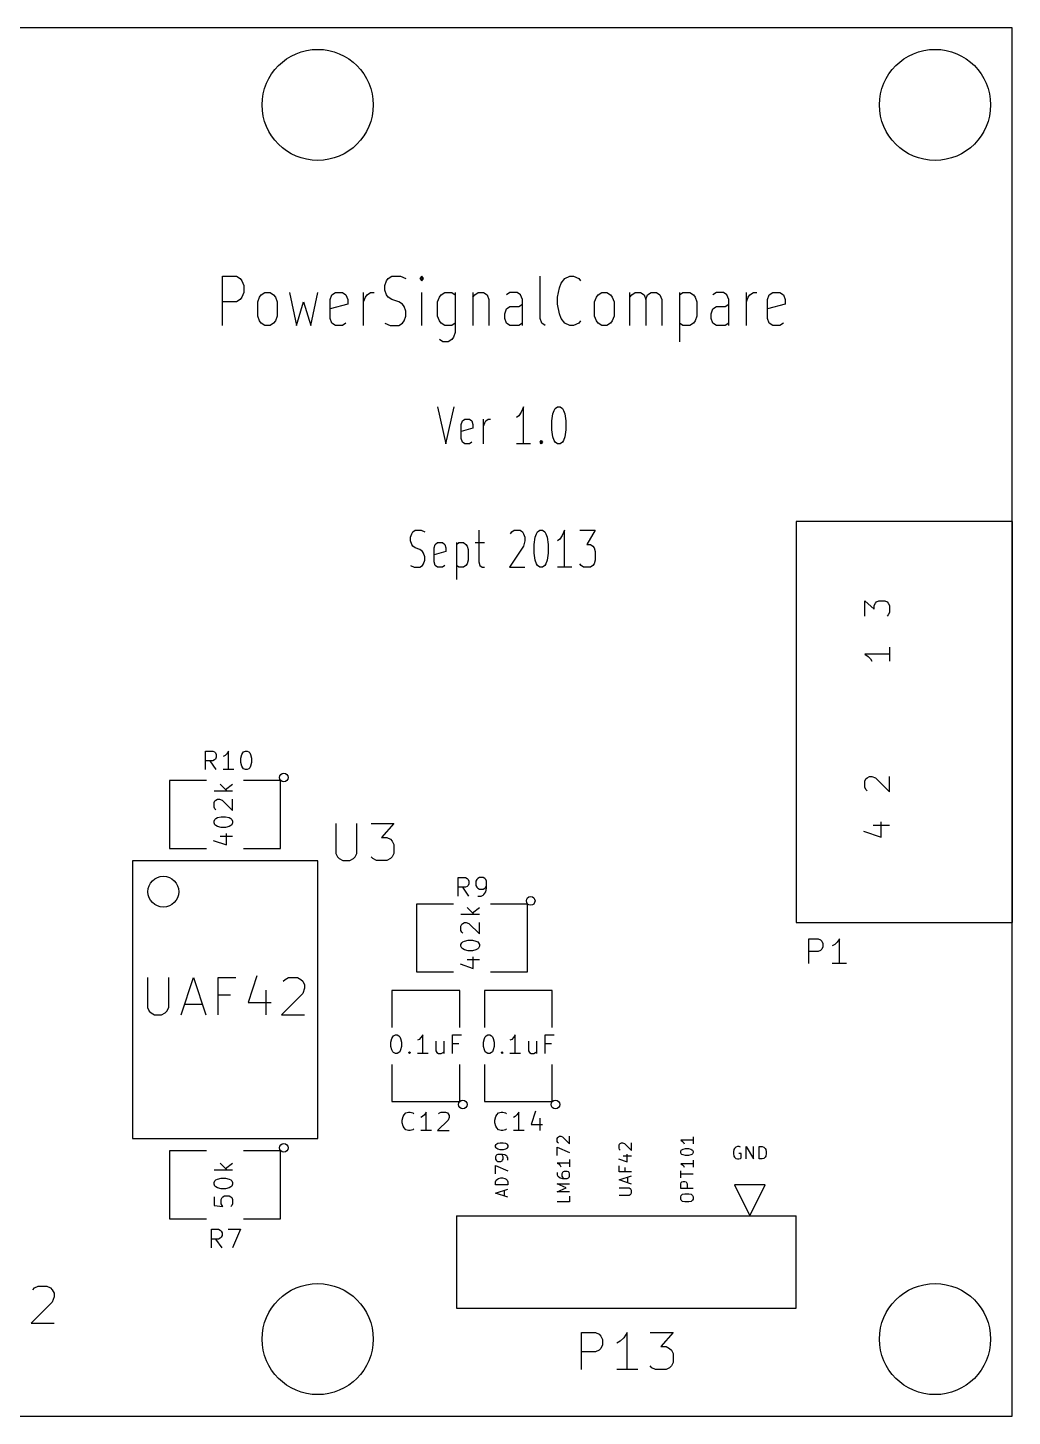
# Model space of a CAD drawing. Header units: inches. Extents: x -0.01 to 4.25, y 0 to 2.25.
# Drawn here: x 2.655 to 4.25, y 0 to 2.25 of the extents above; entities that cross this region are included whole.
import ezdxf

# ---------------------------------------------------------------- set-up
doc = ezdxf.new("R2010")
doc.units = ezdxf.units.IN
doc.layers.add('BLACK', color=1, linetype='CONTINUOUS')

msp = doc.modelspace()

# ---------------------------------------------------------------- linework, layer by layer
at = {"layer": 'BLACK'}
for p, q in [((4.25, 2.25), (0, 2.25)), ((4.25, 0), (4.25, 2.25)), ((2.9708, 1.7676), (2.9708, 1.8476)), ((2.9708, 1.8476), (2.9936, 1.8476)), ((2.9936, 1.8476), (2.9994, 1.8438)), ((3.2393, 1.8438), (3.2451, 1.8476)), ((3.2451, 1.8476), (3.2593, 1.8476)), ((3.2593, 1.8476), (3.2679, 1.8438)), ((3.2936, 1.8476), (3.2907, 1.8438)), ((3.2964, 1.8438), (3.2936, 1.8476)), ((3.2936, 1.8476), (3.2936, 1.84)), ((3.4851, 1.779), (3.4851, 1.8476)), ((3.5251, 1.8438), (3.5336, 1.8476)), ((3.5336, 1.8476), (3.5393, 1.8476)), ((3.5393, 1.8476), (3.5479, 1.8438)), ((2.9994, 1.8438), (3.0022, 1.84)), ((3.0022, 1.84), (3.0051, 1.8324)), ((3.0051, 1.8324), (3.0051, 1.821)), ((3.2336, 1.8324), (3.2365, 1.84)), ((3.2336, 1.8248), (3.2336, 1.8324)), ((3.2365, 1.8171), (3.2336, 1.8248)), ((3.2365, 1.84), (3.2393, 1.8438)), ((3.2907, 1.8438), (3.2936, 1.84)), ((3.2936, 1.84), (3.2964, 1.8438)), ((3.5136, 1.8133), (3.5165, 1.8286)), ((3.5165, 1.8286), (3.5193, 1.8362)), ((3.5193, 1.8362), (3.5251, 1.8438)), ((3.5479, 1.8438), (3.5508, 1.84)), ((2.9936, 1.8057), (2.9708, 1.8057)), ((2.9994, 1.8095), (2.9936, 1.8057)), ((3.0022, 1.8133), (2.9994, 1.8095)), ((3.0051, 1.821), (3.0022, 1.8133)), ((3.0279, 1.8057), (3.0308, 1.8133)), ((3.0279, 1.7829), (3.0279, 1.8057)), ((3.0308, 1.8133), (3.0336, 1.8171)), ((3.0336, 1.8171), (3.0394, 1.821)), ((3.0394, 1.821), (3.0479, 1.821)), ((3.0479, 1.821), (3.0536, 1.8171)), ((3.0536, 1.8171), (3.0565, 1.8133)), ((3.0565, 1.8133), (3.0594, 1.8057)), ((3.0594, 1.8057), (3.0594, 1.7829)), ((3.0794, 1.821), (3.0908, 1.7676)), ((3.0908, 1.7676), (3.1022, 1.8057)), ((3.1022, 1.8057), (3.1137, 1.7676)), ((3.1137, 1.7676), (3.1251, 1.821)), ((3.1451, 1.8095), (3.148, 1.8171)), ((3.1451, 1.779), (3.1451, 1.8095)), ((3.1737, 1.8019), (3.1451, 1.7943)), ((3.148, 1.8171), (3.1537, 1.821)), ((3.1537, 1.821), (3.1651, 1.821)), ((3.1651, 1.821), (3.1708, 1.8171)), ((3.1708, 1.8171), (3.1737, 1.8095)), ((3.1737, 1.8095), (3.1737, 1.8019)), ((3.1994, 1.7676), (3.1994, 1.821)), ((3.1994, 1.8057), (3.2022, 1.8133)), ((3.2022, 1.8133), (3.2051, 1.8171)), ((3.2051, 1.8171), (3.2108, 1.821)), ((3.2108, 1.821), (3.2165, 1.821)), ((3.2393, 1.8133), (3.2365, 1.8171)), ((3.2451, 1.8095), (3.2393, 1.8133)), ((3.2565, 1.8057), (3.2451, 1.8095)), ((3.2622, 1.8019), (3.2565, 1.8057)), ((3.2651, 1.7981), (3.2622, 1.8019)), ((3.2936, 1.7676), (3.2936, 1.821)), ((3.3193, 1.8057), (3.3222, 1.8133)), ((3.3193, 1.7829), (3.3193, 1.8057)), ((3.3222, 1.8133), (3.325, 1.8171)), ((3.325, 1.8171), (3.3308, 1.821)), ((3.3308, 1.821), (3.3422, 1.821)), ((3.3422, 1.821), (3.3479, 1.8171)), ((3.3479, 1.821), (3.3479, 1.7562)), ((3.3765, 1.821), (3.3765, 1.7676)), ((3.3765, 1.8133), (3.3793, 1.8171)), ((3.3793, 1.8171), (3.3851, 1.821)), ((3.3851, 1.821), (3.3936, 1.821)), ((3.3936, 1.821), (3.3993, 1.8171)), ((3.3993, 1.8171), (3.4022, 1.8095)), ((3.4022, 1.8095), (3.4022, 1.7676)), ((3.4365, 1.821), (3.4308, 1.8171)), ((3.4479, 1.821), (3.4365, 1.821)), ((3.4536, 1.8171), (3.4479, 1.821)), ((3.4508, 1.7981), (3.4565, 1.8019)), ((3.4565, 1.8095), (3.4536, 1.8171)), ((3.4565, 1.7676), (3.4565, 1.8095)), ((3.5136, 1.8019), (3.5136, 1.8133)), ((3.5165, 1.7867), (3.5136, 1.8019)), ((3.5736, 1.8057), (3.5765, 1.8133)), ((3.5736, 1.7829), (3.5736, 1.8057)), ((3.5765, 1.8133), (3.5793, 1.8171)), ((3.5793, 1.8171), (3.5851, 1.821)), ((3.5851, 1.821), (3.5936, 1.821)), ((3.5936, 1.821), (3.5993, 1.8171)), ((3.5993, 1.8171), (3.6022, 1.8133)), ((3.6022, 1.8133), (3.6051, 1.8057)), ((3.6051, 1.8057), (3.6051, 1.7829)), ((3.6308, 1.7676), (3.6308, 1.821)), ((3.6308, 1.8133), (3.6336, 1.8171)), ((3.6336, 1.8171), (3.6394, 1.821)), ((3.6394, 1.821), (3.6479, 1.821)), ((3.6479, 1.821), (3.6536, 1.8171)), ((3.6536, 1.8171), (3.6565, 1.8095)), ((3.6565, 1.8095), (3.6594, 1.8171)), ((3.6565, 1.8095), (3.6565, 1.7676)), ((3.6594, 1.8171), (3.6651, 1.821)), ((3.6651, 1.821), (3.6736, 1.821)), ((3.6736, 1.821), (3.6794, 1.8171)), ((3.6794, 1.8171), (3.6822, 1.8095)), ((3.6822, 1.8095), (3.6822, 1.7676)), ((3.7108, 1.821), (3.7108, 1.741)), ((3.7108, 1.8171), (3.7165, 1.821)), ((3.7165, 1.821), (3.7279, 1.821)), ((3.7279, 1.821), (3.7336, 1.8171)), ((3.7336, 1.8171), (3.7365, 1.8133)), ((3.7365, 1.8133), (3.7394, 1.8057)), ((3.7394, 1.8057), (3.7394, 1.7829)), ((3.7708, 1.821), (3.7651, 1.8171)), ((3.7822, 1.821), (3.7708, 1.821)), ((3.7879, 1.8171), (3.7822, 1.821)), ((3.7851, 1.7981), (3.7908, 1.8019)), ((3.7908, 1.8095), (3.7879, 1.8171)), ((3.7908, 1.7676), (3.7908, 1.8095)), ((3.8194, 1.7676), (3.8194, 1.821)), ((3.8194, 1.8057), (3.8222, 1.8133)), ((3.8222, 1.8133), (3.8251, 1.8171)), ((3.8251, 1.8171), (3.8308, 1.821)), ((3.8308, 1.821), (3.8365, 1.821)), ((3.8536, 1.8095), (3.8565, 1.8171)), ((3.8536, 1.779), (3.8536, 1.8095)), ((3.8822, 1.8019), (3.8536, 1.7943)), ((3.8565, 1.8171), (3.8622, 1.821)), ((3.8622, 1.821), (3.8736, 1.821)), ((3.8736, 1.821), (3.8793, 1.8171)), ((3.8793, 1.8171), (3.8822, 1.8095)), ((3.8822, 1.8095), (3.8822, 1.8019)), ((3.0308, 1.7752), (3.0279, 1.7829)), ((3.0594, 1.7829), (3.0565, 1.7752)), ((3.148, 1.7714), (3.1451, 1.779)), ((3.2679, 1.7905), (3.2651, 1.7981)), ((3.2651, 1.7752), (3.2679, 1.7829)), ((3.2679, 1.7829), (3.2679, 1.7905)), ((3.3222, 1.7752), (3.3193, 1.7829)), ((3.4279, 1.7867), (3.4308, 1.7943)), ((3.4279, 1.779), (3.4279, 1.7867)), ((3.4308, 1.7714), (3.4279, 1.779)), ((3.4308, 1.7943), (3.4365, 1.7981)), ((3.4365, 1.7981), (3.4508, 1.7981)), ((3.4879, 1.7714), (3.4851, 1.779)), ((3.5193, 1.779), (3.5165, 1.7867)), ((3.5251, 1.7714), (3.5193, 1.779)), ((3.5765, 1.7752), (3.5736, 1.7829)), ((3.6051, 1.7829), (3.6022, 1.7752)), ((3.7394, 1.7829), (3.7365, 1.7752)), ((3.7622, 1.7867), (3.7651, 1.7943)), ((3.7622, 1.779), (3.7622, 1.7867)), ((3.7651, 1.7714), (3.7622, 1.779)), ((3.7651, 1.7943), (3.7708, 1.7981)), ((3.7708, 1.7981), (3.7851, 1.7981)), ((3.8565, 1.7714), (3.8536, 1.779)), ((3.0336, 1.7714), (3.0308, 1.7752)), ((3.0394, 1.7676), (3.0336, 1.7714)), ((3.0479, 1.7676), (3.0394, 1.7676)), ((3.0536, 1.7714), (3.0479, 1.7676)), ((3.0565, 1.7752), (3.0536, 1.7714)), ((3.1537, 1.7676), (3.148, 1.7714)), ((3.1651, 1.7676), (3.1537, 1.7676)), ((3.1708, 1.7714), (3.1651, 1.7676)), ((3.2336, 1.7714), (3.2422, 1.7676)), ((3.2422, 1.7676), (3.2565, 1.7676)), ((3.2565, 1.7676), (3.2622, 1.7714)), ((3.2622, 1.7714), (3.2651, 1.7752)), ((3.325, 1.7714), (3.3222, 1.7752)), ((3.3308, 1.7676), (3.325, 1.7714)), ((3.3422, 1.7676), (3.3308, 1.7676)), ((3.3479, 1.7714), (3.3422, 1.7676)), ((3.3479, 1.7562), (3.345, 1.7486)), ((3.4365, 1.7676), (3.4308, 1.7714)), ((3.4508, 1.7676), (3.4365, 1.7676)), ((3.4565, 1.7714), (3.4508, 1.7676)), ((3.4937, 1.7676), (3.4879, 1.7714)), ((3.5336, 1.7676), (3.5251, 1.7714)), ((3.5393, 1.7676), (3.5336, 1.7676)), ((3.5479, 1.7714), (3.5393, 1.7676)), ((3.5508, 1.7752), (3.5479, 1.7714)), ((3.5793, 1.7714), (3.5765, 1.7752)), ((3.5851, 1.7676), (3.5793, 1.7714)), ((3.5936, 1.7676), (3.5851, 1.7676)), ((3.5993, 1.7714), (3.5936, 1.7676)), ((3.6022, 1.7752), (3.5993, 1.7714)), ((3.7165, 1.7676), (3.7108, 1.7714)), ((3.7279, 1.7676), (3.7165, 1.7676)), ((3.7336, 1.7714), (3.7279, 1.7676)), ((3.7365, 1.7752), (3.7336, 1.7714)), ((3.7708, 1.7676), (3.7651, 1.7714)), ((3.7851, 1.7676), (3.7708, 1.7676)), ((3.7908, 1.7714), (3.7851, 1.7676)), ((3.8622, 1.7676), (3.8565, 1.7714)), ((3.8736, 1.7676), (3.8622, 1.7676)), ((3.8793, 1.7714), (3.8736, 1.7676)), ((3.3279, 1.741), (3.3222, 1.7448)), ((3.3365, 1.741), (3.3279, 1.741)), ((3.3422, 1.7448), (3.3365, 1.741)), ((3.345, 1.7486), (3.3422, 1.7448)), ((3.3193, 1.6357), (3.3326, 1.5757)), ((3.3326, 1.5757), (3.346, 1.6357)), ((3.4508, 1.6214), (3.447, 1.6186)), ((3.4546, 1.6271), (3.4508, 1.6214)), ((3.4584, 1.6357), (3.4546, 1.6271)), ((3.4584, 1.5757), (3.4584, 1.6357)), ((3.5041, 1.6129), (3.506, 1.6243)), ((3.506, 1.6243), (3.5079, 1.63)), ((3.5079, 1.63), (3.5098, 1.6329)), ((3.5098, 1.6329), (3.5136, 1.6357)), ((3.5136, 1.6357), (3.5175, 1.6357)), ((3.5175, 1.6357), (3.5213, 1.6329)), ((3.5213, 1.6329), (3.5232, 1.63)), ((3.5232, 1.63), (3.5251, 1.6243)), ((3.5251, 1.6243), (3.527, 1.6129)), ((3.3574, 1.6071), (3.3593, 1.6129)), ((3.3574, 1.5843), (3.3574, 1.6071)), ((3.3765, 1.6014), (3.3574, 1.5957)), ((3.3593, 1.6129), (3.3631, 1.6157)), ((3.3631, 1.6157), (3.3708, 1.6157)), ((3.3708, 1.6157), (3.3746, 1.6129)), ((3.3746, 1.6129), (3.3765, 1.6071)), ((3.3765, 1.6071), (3.3765, 1.6014)), ((3.3936, 1.5757), (3.3936, 1.6157)), ((3.3936, 1.6043), (3.3955, 1.61)), ((3.3955, 1.61), (3.3974, 1.6129)), ((3.3974, 1.6129), (3.4012, 1.6157)), ((3.4012, 1.6157), (3.4051, 1.6157)), ((3.5041, 1.5986), (3.5041, 1.6129)), ((3.506, 1.5871), (3.5041, 1.5986)), ((3.527, 1.5986), (3.5251, 1.5871)), ((3.527, 1.6129), (3.527, 1.5986)), ((3.3593, 1.5786), (3.3574, 1.5843)), ((3.3631, 1.5757), (3.3593, 1.5786)), ((3.3708, 1.5757), (3.3631, 1.5757)), ((3.3746, 1.5786), (3.3708, 1.5757)), ((3.4699, 1.5757), (3.447, 1.5757)), ((3.4851, 1.5786), (3.487, 1.5814)), ((3.487, 1.5757), (3.4851, 1.5786)), ((3.487, 1.5814), (3.4889, 1.5786)), ((3.487, 1.5814), (3.487, 1.5757)), ((3.4889, 1.5786), (3.487, 1.5757)), ((3.5079, 1.5814), (3.506, 1.5871)), ((3.5098, 1.5786), (3.5079, 1.5814)), ((3.5136, 1.5757), (3.5098, 1.5786)), ((3.5175, 1.5757), (3.5136, 1.5757)), ((3.5213, 1.5786), (3.5175, 1.5757)), ((3.5232, 1.5814), (3.5213, 1.5786)), ((3.5251, 1.5871), (3.5232, 1.5814)), ((4.25, 1.45), (3.9, 1.45)), ((3.9, 1.45), (3.9, 0.8)), ((4.25, 1.45), (4.25, 0.8)), ((3.2754, 1.4243), (3.2773, 1.43)), ((3.2754, 1.4186), (3.2754, 1.4243)), ((3.2773, 1.4129), (3.2754, 1.4186)), ((3.2773, 1.43), (3.2792, 1.4329)), ((3.2792, 1.4329), (3.283, 1.4357)), ((3.283, 1.4357), (3.2926, 1.4357)), ((3.2926, 1.4357), (3.2983, 1.4329)), ((3.3859, 1.4357), (3.3859, 1.3843)), ((3.4374, 1.43), (3.4393, 1.4329)), ((3.4393, 1.4329), (3.4431, 1.4357)), ((3.4431, 1.4357), (3.4527, 1.4357)), ((3.4527, 1.4357), (3.4565, 1.4329)), ((3.4565, 1.4329), (3.4584, 1.43)), ((3.4584, 1.43), (3.4603, 1.4243)), ((3.4603, 1.4186), (3.4584, 1.41)), ((3.4603, 1.4243), (3.4603, 1.4186)), ((3.4755, 1.4129), (3.4774, 1.4243)), ((3.4774, 1.4243), (3.4793, 1.43)), ((3.4793, 1.43), (3.4812, 1.4329)), ((3.4812, 1.4329), (3.485, 1.4357)), ((3.485, 1.4357), (3.4889, 1.4357)), ((3.4889, 1.4357), (3.4927, 1.4329)), ((3.4927, 1.4329), (3.4946, 1.43)), ((3.4946, 1.43), (3.4965, 1.4243)), ((3.4965, 1.4243), (3.4984, 1.4129)), ((3.5174, 1.4214), (3.5136, 1.4186)), ((3.5212, 1.4271), (3.5174, 1.4214)), ((3.525, 1.4357), (3.5212, 1.4271)), ((3.525, 1.3757), (3.525, 1.4357)), ((3.5498, 1.4357), (3.5746, 1.4357)), ((3.5746, 1.4357), (3.5612, 1.4129)), ((3.2792, 1.41), (3.2773, 1.4129)), ((3.283, 1.4071), (3.2792, 1.41)), ((3.2907, 1.4043), (3.283, 1.4071)), ((3.2945, 1.4014), (3.2907, 1.4043)), ((3.2964, 1.3986), (3.2945, 1.4014)), ((3.2983, 1.3929), (3.2964, 1.3986)), ((3.3135, 1.4071), (3.3154, 1.4129)), ((3.3135, 1.3843), (3.3135, 1.4071)), ((3.3326, 1.4014), (3.3135, 1.3957)), ((3.3154, 1.4129), (3.3192, 1.4157)), ((3.3192, 1.4157), (3.3269, 1.4157)), ((3.3269, 1.4157), (3.3307, 1.4129)), ((3.3307, 1.4129), (3.3326, 1.4071)), ((3.3326, 1.4071), (3.3326, 1.4014)), ((3.3497, 1.4157), (3.3497, 1.3557)), ((3.3497, 1.4129), (3.3535, 1.4157)), ((3.3535, 1.4157), (3.3612, 1.4157)), ((3.3612, 1.4157), (3.365, 1.4129)), ((3.365, 1.4129), (3.3669, 1.41)), ((3.3669, 1.41), (3.3688, 1.4043)), ((3.3688, 1.4043), (3.3688, 1.3871)), ((3.3802, 1.4157), (3.3954, 1.4157)), ((3.4584, 1.41), (3.4355, 1.3757)), ((3.4755, 1.3986), (3.4755, 1.4129)), ((3.4774, 1.3871), (3.4755, 1.3986)), ((3.4984, 1.3986), (3.4965, 1.3871)), ((3.4984, 1.4129), (3.4984, 1.3986)), ((3.5612, 1.4129), (3.567, 1.4129)), ((3.567, 1.4129), (3.5708, 1.41)), ((3.5708, 1.41), (3.5727, 1.4071)), ((3.5727, 1.4071), (3.5746, 1.4014)), ((3.5746, 1.4014), (3.5746, 1.3871)), ((3.2754, 1.3786), (3.2811, 1.3757)), ((3.2811, 1.3757), (3.2907, 1.3757)), ((3.2907, 1.3757), (3.2945, 1.3786)), ((3.2945, 1.3786), (3.2964, 1.3814)), ((3.2964, 1.3814), (3.2983, 1.3871)), ((3.2983, 1.3871), (3.2983, 1.3929)), ((3.3154, 1.3786), (3.3135, 1.3843)), ((3.3192, 1.3757), (3.3154, 1.3786)), ((3.3269, 1.3757), (3.3192, 1.3757)), ((3.3307, 1.3786), (3.3269, 1.3757)), ((3.3535, 1.3757), (3.3497, 1.3786)), ((3.3612, 1.3757), (3.3535, 1.3757)), ((3.365, 1.3786), (3.3612, 1.3757)), ((3.3669, 1.3814), (3.365, 1.3786)), ((3.3688, 1.3871), (3.3669, 1.3814)), ((3.3859, 1.3843), (3.3878, 1.3786)), ((3.3878, 1.3786), (3.3916, 1.3757)), ((3.3916, 1.3757), (3.3954, 1.3757)), ((3.4355, 1.3757), (3.4603, 1.3757)), ((3.4793, 1.3814), (3.4774, 1.3871)), ((3.4812, 1.3786), (3.4793, 1.3814)), ((3.485, 1.3757), (3.4812, 1.3786)), ((3.4889, 1.3757), (3.485, 1.3757)), ((3.4927, 1.3786), (3.4889, 1.3757)), ((3.4946, 1.3814), (3.4927, 1.3786)), ((3.4965, 1.3871), (3.4946, 1.3814)), ((3.5365, 1.3757), (3.5136, 1.3757)), ((3.5517, 1.3786), (3.5498, 1.3814)), ((3.5555, 1.3757), (3.5517, 1.3786)), ((3.567, 1.3757), (3.5555, 1.3757)), ((3.5708, 1.3786), (3.567, 1.3757)), ((3.5727, 1.3814), (3.5708, 1.3786)), ((3.5746, 1.3871), (3.5727, 1.3814)), ((4.0112, 1.2967), (4.0112, 1.3215)), ((4.0112, 1.3215), (4.0264, 1.3081)), ((4.0264, 1.3139), (4.0283, 1.3177)), ((4.0264, 1.3081), (4.0264, 1.3139)), ((4.0283, 1.3177), (4.0302, 1.3196)), ((4.0302, 1.3196), (4.034, 1.3215)), ((4.034, 1.3215), (4.0436, 1.3215)), ((4.0436, 1.3215), (4.0474, 1.3196)), ((4.0474, 1.3196), (4.0493, 1.3177)), ((4.0493, 1.3177), (4.0512, 1.3139)), ((4.0512, 1.3139), (4.0512, 1.3024)), ((4.0493, 1.2986), (4.0474, 1.2967)), ((4.0512, 1.3024), (4.0493, 1.2986)), ((4.0512, 1.2465), (4.0512, 1.2236)), ((4.0512, 1.235), (4.0112, 1.235)), ((4.0112, 1.235), (4.0169, 1.2312)), ((4.0169, 1.2312), (4.0207, 1.2274)), ((4.0207, 1.2274), (4.0226, 1.2236)), ((2.9435, 1.0479), (2.9435, 1.0779)), ((2.9435, 1.0779), (2.955, 1.0779)), ((2.955, 1.0621), (2.9435, 1.0621)), ((2.9607, 1.0479), (2.9507, 1.0621)), ((2.955, 1.0779), (2.9578, 1.0764)), ((2.9578, 1.0636), (2.955, 1.0621)), ((2.9578, 1.0764), (2.9593, 1.075)), ((2.9593, 1.065), (2.9578, 1.0636)), ((2.9593, 1.075), (2.9607, 1.0721)), ((2.9607, 1.0679), (2.9593, 1.065)), ((2.9607, 1.0721), (2.9607, 1.0679)), ((2.975, 1.0707), (2.9721, 1.0693)), ((2.9778, 1.0736), (2.975, 1.0707)), ((2.9807, 1.0779), (2.9778, 1.0736)), ((2.9807, 1.0479), (2.9807, 1.0779)), ((3.0007, 1.0664), (3.0021, 1.0721)), ((3.0007, 1.0593), (3.0007, 1.0664)), ((3.0021, 1.0536), (3.0007, 1.0593)), ((3.0021, 1.0721), (3.0036, 1.075)), ((3.0036, 1.075), (3.005, 1.0764)), ((3.005, 1.0764), (3.0079, 1.0779)), ((3.0079, 1.0779), (3.0107, 1.0779)), ((3.0107, 1.0779), (3.0136, 1.0764)), ((3.0136, 1.0764), (3.015, 1.075)), ((3.015, 1.075), (3.0164, 1.0721)), ((3.0164, 1.0721), (3.0179, 1.0664)), ((3.0179, 1.0593), (3.0164, 1.0536)), ((3.0179, 1.0664), (3.0179, 1.0593)), ((2.9893, 1.0479), (2.9721, 1.0479)), ((3.0036, 1.0507), (3.0021, 1.0536)), ((3.005, 1.0493), (3.0036, 1.0507)), ((3.0079, 1.0479), (3.005, 1.0493)), ((3.0107, 1.0479), (3.0079, 1.0479)), ((3.0136, 1.0493), (3.0107, 1.0479)), ((3.015, 1.0507), (3.0136, 1.0493)), ((3.0164, 1.0536), (3.015, 1.0507)), ((4.015, 1.0346), (4.0188, 1.0365)), ((4.0188, 1.0365), (4.0226, 1.0365)), ((4.0226, 1.0365), (4.0283, 1.0346)), ((4.0512, 1.0117), (4.0512, 1.0365)), ((2.945, 1.03), (2.885, 1.03)), ((2.885, 1.03), (2.885, 0.92)), ((2.9871, 1.0129), (2.9571, 1.0129)), ((2.9671, 1.0244), (2.9786, 1.0129)), ((2.9757, 1.0158), (2.9871, 1.0244)), ((3.065, 1.03), (3.005, 1.03)), ((3.065, 0.92), (3.065, 1.03)), ((4.0112, 1.0289), (4.0131, 1.0327)), ((4.0112, 1.0193), (4.0112, 1.0289)), ((4.0131, 1.0155), (4.0112, 1.0193)), ((4.0131, 1.0327), (4.015, 1.0346)), ((4.015, 1.0136), (4.0131, 1.0155)), ((4.0283, 1.0346), (4.0512, 1.0117)), ((2.9571, 0.9943), (2.9586, 0.9972)), ((2.9571, 0.9872), (2.9571, 0.9943)), ((2.9586, 0.9972), (2.96, 0.9986)), ((2.96, 0.9986), (2.9629, 1.0001)), ((2.9629, 1.0001), (2.9657, 1.0001)), ((2.9657, 1.0001), (2.97, 0.9986)), ((2.97, 0.9986), (2.9871, 0.9815)), ((2.9871, 0.9815), (2.9871, 1.0001)), ((2.9586, 0.9843), (2.9571, 0.9872)), ((2.96, 0.9829), (2.9586, 0.9843)), ((2.9586, 0.9672), (2.96, 0.9686)), ((2.96, 0.9686), (2.9629, 0.97)), ((2.9629, 0.97), (2.9686, 0.9715)), ((2.9686, 0.9715), (2.9757, 0.9715)), ((2.9757, 0.9715), (2.9814, 0.97)), ((2.9814, 0.97), (2.9843, 0.9686)), ((2.9843, 0.9686), (2.9857, 0.9672)), ((2.9571, 0.9643), (2.9586, 0.9672)), ((2.9571, 0.9615), (2.9571, 0.9643)), ((2.9586, 0.9586), (2.9571, 0.9615)), ((2.96, 0.9572), (2.9586, 0.9586)), ((2.9629, 0.9557), (2.96, 0.9572)), ((2.9686, 0.9543), (2.9629, 0.9557)), ((2.9757, 0.9543), (2.9686, 0.9543)), ((2.9814, 0.9557), (2.9757, 0.9543)), ((2.9843, 0.9572), (2.9814, 0.9557)), ((2.9857, 0.9586), (2.9843, 0.9572)), ((2.9857, 0.9672), (2.9871, 0.9643)), ((2.9871, 0.9615), (2.9857, 0.9586)), ((2.9871, 0.9643), (2.9871, 0.9615)), ((3.1543, 0.9607), (3.1543, 0.9121)), ((3.1886, 0.9121), (3.1886, 0.9607)), ((3.2115, 0.9607), (3.2486, 0.9607)), ((3.2486, 0.9607), (3.2286, 0.9379)), ((4.0093, 0.9481), (4.0379, 0.9386)), ((4.0245, 0.9577), (4.0512, 0.9577)), ((4.0379, 0.9386), (4.0379, 0.9634)), ((2.9557, 0.9329), (2.9771, 0.9257)), ((2.9671, 0.94), (2.9871, 0.94)), ((2.9771, 0.9257), (2.9771, 0.9443)), ((3.2286, 0.9379), (3.2372, 0.9379)), ((3.2372, 0.9379), (3.2429, 0.935)), ((3.2429, 0.935), (3.2458, 0.9321)), ((3.2458, 0.9321), (3.2486, 0.9264)), ((3.2486, 0.9264), (3.2486, 0.9121)), ((2.825, 0.9), (2.825, 0.45)), ((3.125, 0.9), (2.825, 0.9)), ((2.885, 0.92), (2.945, 0.92)), ((3.005, 0.92), (3.065, 0.92)), ((3.125, 0.45), (3.125, 0.9)), ((3.1543, 0.9121), (3.1571, 0.9064)), ((3.1571, 0.9064), (3.16, 0.9036)), ((3.16, 0.9036), (3.1657, 0.9007)), ((3.1657, 0.9007), (3.1771, 0.9007)), ((3.1771, 0.9007), (3.1829, 0.9036)), ((3.1829, 0.9036), (3.1857, 0.9064)), ((3.1857, 0.9064), (3.1886, 0.9121)), ((3.2143, 0.9036), (3.2115, 0.9064)), ((3.22, 0.9007), (3.2143, 0.9036)), ((3.2372, 0.9007), (3.22, 0.9007)), ((3.2429, 0.9036), (3.2372, 0.9007)), ((3.2458, 0.9064), (3.2429, 0.9036)), ((3.2486, 0.9121), (3.2458, 0.9064)), ((3.3528, 0.8429), (3.3528, 0.8729)), ((3.3528, 0.8729), (3.3643, 0.8729)), ((3.3643, 0.8571), (3.3528, 0.8571)), ((3.37, 0.8429), (3.36, 0.8571)), ((3.3643, 0.8729), (3.3671, 0.8714)), ((3.3671, 0.8586), (3.3643, 0.8571)), ((3.3671, 0.8714), (3.3686, 0.87)), ((3.3686, 0.86), (3.3671, 0.8586)), ((3.3686, 0.87), (3.37, 0.8671)), ((3.37, 0.8629), (3.3686, 0.86)), ((3.37, 0.8671), (3.37, 0.8629)), ((3.3828, 0.87), (3.3814, 0.8671)), ((3.3814, 0.8671), (3.3814, 0.86)), ((3.3814, 0.86), (3.3828, 0.8571)), ((3.3843, 0.8714), (3.3828, 0.87)), ((3.3828, 0.8571), (3.3843, 0.8557)), ((3.3871, 0.8729), (3.3843, 0.8714)), ((3.3843, 0.8557), (3.3871, 0.8543)), ((3.3928, 0.8729), (3.3871, 0.8729)), ((3.3957, 0.8714), (3.3928, 0.8729)), ((3.3928, 0.8543), (3.3957, 0.8557)), ((3.3971, 0.87), (3.3957, 0.8714)), ((3.3957, 0.8557), (3.3971, 0.8571)), ((3.3986, 0.8671), (3.3971, 0.87)), ((3.3971, 0.8571), (3.3986, 0.86)), ((3.3971, 0.85), (3.3986, 0.8557)), ((3.3986, 0.8557), (3.3986, 0.8671)), ((3.3843, 0.8429), (3.39, 0.8429)), ((3.3871, 0.8543), (3.3928, 0.8543)), ((3.39, 0.8429), (3.3928, 0.8443)), ((3.3928, 0.8443), (3.3943, 0.8457)), ((3.3943, 0.8457), (3.3971, 0.85)), ((3.345, 0.83), (3.285, 0.83)), ((3.285, 0.83), (3.285, 0.72)), ((3.3871, 0.8129), (3.3571, 0.8129)), ((3.3671, 0.8244), (3.3786, 0.8129)), ((3.3757, 0.8158), (3.3871, 0.8244)), ((3.465, 0.83), (3.405, 0.83)), ((3.465, 0.72), (3.465, 0.83)), ((3.3571, 0.7943), (3.3586, 0.7972)), ((3.3571, 0.7872), (3.3571, 0.7943)), ((3.3586, 0.7972), (3.36, 0.7986)), ((3.36, 0.7986), (3.3629, 0.8001)), ((3.3629, 0.8001), (3.3657, 0.8001)), ((3.3657, 0.8001), (3.37, 0.7986)), ((3.37, 0.7986), (3.3871, 0.7815)), ((3.3871, 0.7815), (3.3871, 0.8001)), ((3.9, 0.8), (4.25, 0.8)), ((3.3586, 0.7843), (3.3571, 0.7872)), ((3.3571, 0.7643), (3.3586, 0.7672)), ((3.36, 0.7829), (3.3586, 0.7843)), ((3.3586, 0.7672), (3.36, 0.7686)), ((3.36, 0.7686), (3.3629, 0.77)), ((3.3629, 0.77), (3.3686, 0.7715)), ((3.3686, 0.7715), (3.3757, 0.7715)), ((3.3757, 0.7715), (3.3814, 0.77)), ((3.3814, 0.77), (3.3843, 0.7686)), ((3.3843, 0.7686), (3.3857, 0.7672)), ((3.3857, 0.7672), (3.3871, 0.7643)), ((3.9205, 0.7338), (3.9205, 0.7738)), ((3.9205, 0.7738), (3.9358, 0.7738)), ((3.9358, 0.7738), (3.9396, 0.7719)), ((3.9396, 0.7719), (3.9415, 0.77)), ((3.9415, 0.77), (3.9434, 0.7662)), ((3.9434, 0.7662), (3.9434, 0.7605)), ((3.9662, 0.7681), (3.9624, 0.7643)), ((3.97, 0.7738), (3.9662, 0.7681)), ((3.97, 0.7338), (3.97, 0.7738)), ((3.3571, 0.7615), (3.3571, 0.7643)), ((3.3586, 0.7586), (3.3571, 0.7615)), ((3.36, 0.7572), (3.3586, 0.7586)), ((3.3629, 0.7557), (3.36, 0.7572)), ((3.3686, 0.7543), (3.3629, 0.7557)), ((3.3757, 0.7543), (3.3686, 0.7543)), ((3.3814, 0.7557), (3.3757, 0.7543)), ((3.3771, 0.7257), (3.3771, 0.7443)), ((3.3843, 0.7572), (3.3814, 0.7557)), ((3.3857, 0.7586), (3.3843, 0.7572)), ((3.3871, 0.7615), (3.3857, 0.7586)), ((3.3871, 0.7643), (3.3871, 0.7615)), ((3.9358, 0.7529), (3.9205, 0.7529)), ((3.9396, 0.7548), (3.9358, 0.7529)), ((3.9415, 0.7567), (3.9396, 0.7548)), ((3.9434, 0.7605), (3.9415, 0.7567)), ((3.9624, 0.7643), (3.9586, 0.7624)), ((3.285, 0.72), (3.345, 0.72)), ((3.3557, 0.7329), (3.3771, 0.7257)), ((3.3671, 0.74), (3.3871, 0.74)), ((3.405, 0.72), (3.465, 0.72)), ((3.9815, 0.7338), (3.9586, 0.7338)), ((2.8494, 0.7107), (2.8494, 0.6621)), ((2.8837, 0.6621), (2.8837, 0.7107)), ((2.9037, 0.6507), (2.9237, 0.7107)), ((2.9237, 0.7107), (2.9437, 0.6507)), ((2.9637, 0.6507), (2.9637, 0.7107)), ((2.9637, 0.7107), (2.9923, 0.7107)), ((3.0265, 0.7136), (3.0122, 0.6707)), ((3.0693, 0.705), (3.0722, 0.7079)), ((3.0722, 0.7079), (3.0779, 0.7107)), ((3.0779, 0.7107), (3.0922, 0.7107)), ((3.0922, 0.7107), (3.0979, 0.7079)), ((3.0979, 0.7079), (3.1008, 0.705)), ((3.1008, 0.705), (3.1036, 0.6993)), ((3.1036, 0.6993), (3.1036, 0.6936)), ((2.9837, 0.6821), (2.9637, 0.6821)), ((3.0408, 0.6907), (3.0408, 0.6507)), ((3.1008, 0.685), (3.0665, 0.6507)), ((3.1036, 0.6936), (3.1008, 0.685)), ((3.355, 0.69), (3.245, 0.69)), ((3.245, 0.69), (3.245, 0.63)), ((3.355, 0.63), (3.355, 0.69)), ((3.505, 0.69), (3.395, 0.69)), ((3.395, 0.69), (3.395, 0.63)), ((3.505, 0.63), (3.505, 0.69)), ((2.8494, 0.6621), (2.8522, 0.6564)), ((2.8522, 0.6564), (2.8551, 0.6536)), ((2.8551, 0.6536), (2.8608, 0.6507)), ((2.8722, 0.6507), (2.878, 0.6536)), ((2.878, 0.6536), (2.8808, 0.6564)), ((2.8808, 0.6564), (2.8837, 0.6621)), ((2.9094, 0.6679), (2.938, 0.6679)), ((3.0122, 0.6707), (3.0494, 0.6707)), ((2.8608, 0.6507), (2.8722, 0.6507)), ((3.0665, 0.6507), (3.1036, 0.6507)), ((3.2436, 0.6064), (3.245, 0.6121)), ((3.245, 0.6121), (3.2465, 0.615)), ((3.2465, 0.615), (3.2479, 0.6164)), ((3.2479, 0.6164), (3.2508, 0.6179)), ((3.2508, 0.6179), (3.2536, 0.6179)), ((3.2536, 0.6179), (3.2565, 0.6164)), ((3.2565, 0.6164), (3.2579, 0.615)), ((3.2579, 0.615), (3.2593, 0.6121)), ((3.2593, 0.6121), (3.2608, 0.6064)), ((3.2894, 0.6107), (3.2865, 0.6093)), ((3.2922, 0.6136), (3.2894, 0.6107)), ((3.2951, 0.6179), (3.2922, 0.6136)), ((3.2951, 0.5879), (3.2951, 0.6179)), ((3.3165, 0.6079), (3.3165, 0.5921)), ((3.3294, 0.6079), (3.3294, 0.5879)), ((3.3436, 0.5879), (3.3436, 0.6179)), ((3.3436, 0.6179), (3.3579, 0.6179)), ((3.3936, 0.6064), (3.395, 0.6121)), ((3.395, 0.6121), (3.3965, 0.615)), ((3.3965, 0.615), (3.3979, 0.6164)), ((3.3979, 0.6164), (3.4008, 0.6179)), ((3.4008, 0.6179), (3.4036, 0.6179)), ((3.4036, 0.6179), (3.4065, 0.6164)), ((3.4065, 0.6164), (3.4079, 0.615)), ((3.4079, 0.615), (3.4093, 0.6121)), ((3.4093, 0.6121), (3.4108, 0.6064)), ((3.4394, 0.6107), (3.4365, 0.6093)), ((3.4422, 0.6136), (3.4394, 0.6107)), ((3.4451, 0.6179), (3.4422, 0.6136)), ((3.4451, 0.5879), (3.4451, 0.6179)), ((3.4665, 0.6079), (3.4665, 0.5921)), ((3.4794, 0.6079), (3.4794, 0.5879)), ((3.4936, 0.5879), (3.4936, 0.6179)), ((3.4936, 0.6179), (3.5079, 0.6179)), ((3.2436, 0.5993), (3.2436, 0.6064)), ((3.245, 0.5936), (3.2436, 0.5993)), ((3.2465, 0.5907), (3.245, 0.5936)), ((3.2479, 0.5893), (3.2465, 0.5907)), ((3.2508, 0.5879), (3.2479, 0.5893)), ((3.2536, 0.5879), (3.2508, 0.5879)), ((3.2565, 0.5893), (3.2536, 0.5879)), ((3.2579, 0.5907), (3.2565, 0.5893)), ((3.2593, 0.5936), (3.2579, 0.5907)), ((3.2608, 0.5993), (3.2593, 0.5936)), ((3.2608, 0.6064), (3.2608, 0.5993)), ((3.2722, 0.5893), (3.2736, 0.5907)), ((3.2736, 0.5879), (3.2722, 0.5893)), ((3.2736, 0.5907), (3.2751, 0.5893)), ((3.2736, 0.5907), (3.2736, 0.5879)), ((3.2751, 0.5893), (3.2736, 0.5879)), ((3.3037, 0.5879), (3.2865, 0.5879)), ((3.3165, 0.5921), (3.318, 0.5893)), ((3.318, 0.5893), (3.3208, 0.5879)), ((3.3208, 0.5879), (3.3251, 0.5879)), ((3.3251, 0.5879), (3.328, 0.5893)), ((3.328, 0.5893), (3.3294, 0.5907)), ((3.3536, 0.6036), (3.3436, 0.6036)), ((3.3936, 0.5993), (3.3936, 0.6064)), ((3.395, 0.5936), (3.3936, 0.5993)), ((3.3965, 0.5907), (3.395, 0.5936)), ((3.3979, 0.5893), (3.3965, 0.5907)), ((3.4008, 0.5879), (3.3979, 0.5893)), ((3.4036, 0.5879), (3.4008, 0.5879)), ((3.4065, 0.5893), (3.4036, 0.5879)), ((3.4079, 0.5907), (3.4065, 0.5893)), ((3.4093, 0.5936), (3.4079, 0.5907)), ((3.4108, 0.5993), (3.4093, 0.5936)), ((3.4108, 0.6064), (3.4108, 0.5993)), ((3.4222, 0.5893), (3.4236, 0.5907)), ((3.4236, 0.5879), (3.4222, 0.5893)), ((3.4236, 0.5907), (3.4251, 0.5893)), ((3.4236, 0.5907), (3.4236, 0.5879)), ((3.4251, 0.5893), (3.4236, 0.5879)), ((3.4537, 0.5879), (3.4365, 0.5879)), ((3.4665, 0.5921), (3.468, 0.5893)), ((3.468, 0.5893), (3.4708, 0.5879)), ((3.4708, 0.5879), (3.4751, 0.5879)), ((3.4751, 0.5879), (3.478, 0.5893)), ((3.478, 0.5893), (3.4794, 0.5907)), ((3.5036, 0.6036), (3.4936, 0.6036)), ((3.245, 0.57), (3.245, 0.51)), ((3.355, 0.51), (3.355, 0.57)), ((3.395, 0.57), (3.395, 0.51)), ((3.505, 0.51), (3.505, 0.57)), ((3.245, 0.51), (3.355, 0.51)), ((3.395, 0.51), (3.505, 0.51)), ((3.2621, 0.48), (3.2635, 0.4857)), ((3.2621, 0.4757), (3.2621, 0.48)), ((3.2635, 0.47), (3.2621, 0.4757)), ((3.2635, 0.4857), (3.265, 0.4886)), ((3.265, 0.4886), (3.2678, 0.4914)), ((3.2678, 0.4914), (3.2721, 0.4929)), ((3.2721, 0.4929), (3.275, 0.4929)), ((3.275, 0.4929), (3.2793, 0.4914)), ((3.2793, 0.4914), (3.2807, 0.49)), ((3.295, 0.4857), (3.2921, 0.4843)), ((3.2978, 0.4886), (3.295, 0.4857)), ((3.3007, 0.4929), (3.2978, 0.4886)), ((3.3007, 0.4629), (3.3007, 0.4929)), ((3.3364, 0.48), (3.3193, 0.4629)), ((3.3207, 0.49), (3.3221, 0.4914)), ((3.3221, 0.4914), (3.325, 0.4929)), ((3.325, 0.4929), (3.3321, 0.4929)), ((3.3321, 0.4929), (3.335, 0.4914)), ((3.335, 0.4914), (3.3364, 0.49)), ((3.3364, 0.49), (3.3379, 0.4871)), ((3.3379, 0.4843), (3.3364, 0.48)), ((3.3379, 0.4871), (3.3379, 0.4843)), ((3.4121, 0.48), (3.4135, 0.4857)), ((3.4121, 0.4757), (3.4121, 0.48)), ((3.4135, 0.47), (3.4121, 0.4757)), ((3.4135, 0.4857), (3.415, 0.4886)), ((3.415, 0.4886), (3.4178, 0.4914)), ((3.4178, 0.4914), (3.4221, 0.4929)), ((3.4221, 0.4929), (3.425, 0.4929)), ((3.425, 0.4929), (3.4293, 0.4914)), ((3.4293, 0.4914), (3.4307, 0.49)), ((3.445, 0.4857), (3.4421, 0.4843)), ((3.4478, 0.4886), (3.445, 0.4857)), ((3.4507, 0.4929), (3.4478, 0.4886)), ((3.4507, 0.4629), (3.4507, 0.4929)), ((3.4779, 0.4943), (3.4707, 0.4729)), ((3.4707, 0.4729), (3.4893, 0.4729)), ((3.485, 0.4829), (3.485, 0.4629)), ((2.825, 0.45), (3.125, 0.45)), ((3.265, 0.4671), (3.2635, 0.47)), ((3.2678, 0.4643), (3.265, 0.4671)), ((3.2721, 0.4629), (3.2678, 0.4643)), ((3.275, 0.4629), (3.2721, 0.4629)), ((3.2793, 0.4643), (3.275, 0.4629)), ((3.2807, 0.4657), (3.2793, 0.4643)), ((3.3093, 0.4629), (3.2921, 0.4629)), ((3.3193, 0.4629), (3.3379, 0.4629)), ((3.415, 0.4671), (3.4135, 0.47)), ((3.4178, 0.4643), (3.415, 0.4671)), ((3.4221, 0.4629), (3.4178, 0.4643)), ((3.425, 0.4629), (3.4221, 0.4629)), ((3.4293, 0.4643), (3.425, 0.4629)), ((3.4307, 0.4657), (3.4293, 0.4643)), ((3.4593, 0.4629), (3.4421, 0.4629)), ((3.5131, 0.45), (3.514, 0.4519)), ((3.5131, 0.4453), (3.5131, 0.45)), ((3.514, 0.4519), (3.515, 0.4529)), ((3.515, 0.4529), (3.5169, 0.4538)), ((3.5169, 0.4538), (3.5188, 0.4538)), ((3.5188, 0.4538), (3.5217, 0.4529)), ((3.5217, 0.4529), (3.5331, 0.4415)), ((3.5331, 0.4415), (3.5331, 0.4538)), ((3.7331, 0.4528), (3.7331, 0.4414)), ((2.945, 0.43), (2.885, 0.43)), ((2.885, 0.43), (2.885, 0.32)), ((3.065, 0.43), (3.005, 0.43)), ((3.065, 0.32), (3.065, 0.43)), ((3.4131, 0.4386), (3.414, 0.4405)), ((3.4131, 0.4367), (3.4131, 0.4386)), ((3.414, 0.4348), (3.4131, 0.4367)), ((3.414, 0.4405), (3.415, 0.4414)), ((3.415, 0.4338), (3.414, 0.4348)), ((3.415, 0.4414), (3.4169, 0.4424)), ((3.4169, 0.4329), (3.415, 0.4338)), ((3.4169, 0.4424), (3.4207, 0.4433)), ((3.4207, 0.4319), (3.4169, 0.4329)), ((3.4207, 0.4433), (3.4255, 0.4433)), ((3.4255, 0.4319), (3.4207, 0.4319)), ((3.4255, 0.4433), (3.4293, 0.4424)), ((3.4293, 0.4329), (3.4255, 0.4319)), ((3.4293, 0.4424), (3.4312, 0.4414)), ((3.4312, 0.4338), (3.4293, 0.4329)), ((3.4312, 0.4414), (3.4321, 0.4405)), ((3.4321, 0.4348), (3.4312, 0.4338)), ((3.4321, 0.4405), (3.4331, 0.4386)), ((3.4331, 0.4367), (3.4321, 0.4348)), ((3.4331, 0.4386), (3.4331, 0.4367)), ((3.514, 0.4434), (3.5131, 0.4453)), ((3.5131, 0.4225), (3.5131, 0.4358)), ((3.5131, 0.4358), (3.5331, 0.4272)), ((3.515, 0.4424), (3.514, 0.4434)), ((3.6131, 0.439), (3.614, 0.4409)), ((3.6131, 0.4343), (3.6131, 0.439)), ((3.614, 0.4324), (3.6131, 0.4343)), ((3.614, 0.4409), (3.615, 0.4419)), ((3.615, 0.4314), (3.614, 0.4324)), ((3.615, 0.4419), (3.6169, 0.4428)), ((3.6169, 0.4428), (3.6188, 0.4428)), ((3.6188, 0.4428), (3.6217, 0.4419)), ((3.6217, 0.4419), (3.6331, 0.4305)), ((3.6331, 0.4305), (3.6331, 0.4428)), ((3.7331, 0.4471), (3.7131, 0.4471)), ((3.7131, 0.4471), (3.716, 0.4452)), ((3.7131, 0.4291), (3.714, 0.431)), ((3.7131, 0.4272), (3.7131, 0.4291)), ((3.714, 0.431), (3.715, 0.4319)), ((3.715, 0.4319), (3.7169, 0.4329)), ((3.716, 0.4452), (3.7179, 0.4433)), ((3.7169, 0.4329), (3.7207, 0.4338)), ((3.7179, 0.4433), (3.7188, 0.4414)), ((3.7207, 0.4338), (3.7255, 0.4338)), ((3.7255, 0.4338), (3.7293, 0.4329)), ((3.7293, 0.4329), (3.7312, 0.4319)), ((3.7312, 0.4319), (3.7321, 0.431)), ((3.7321, 0.431), (3.7331, 0.4291)), ((3.7331, 0.4291), (3.7331, 0.4272)), ((3.7993, 0.4321), (3.7983, 0.4283)), ((3.7983, 0.4283), (3.7983, 0.4255)), ((3.8002, 0.434), (3.7993, 0.4321)), ((3.8021, 0.436), (3.8002, 0.434)), ((3.805, 0.4369), (3.8021, 0.436)), ((3.8078, 0.4369), (3.805, 0.4369)), ((3.8097, 0.436), (3.8078, 0.4369)), ((3.8193, 0.4169), (3.8193, 0.4369)), ((3.8193, 0.4369), (3.8307, 0.4169)), ((3.8307, 0.4169), (3.8307, 0.4369)), ((3.8403, 0.4169), (3.8403, 0.4369)), ((3.8403, 0.4369), (3.845, 0.4369)), ((3.845, 0.4369), (3.8479, 0.436)), ((3.8479, 0.436), (3.8498, 0.434)), ((3.8498, 0.434), (3.8507, 0.4321)), ((3.8507, 0.4321), (3.8517, 0.4283)), ((3.8517, 0.4283), (3.8517, 0.4255)), ((2.9671, 0.4101), (2.9786, 0.3986)), ((2.9757, 0.4015), (2.9871, 0.4101)), ((3.414, 0.4224), (3.4131, 0.4205)), ((3.4131, 0.4205), (3.4131, 0.4167)), ((3.4131, 0.4167), (3.414, 0.4148)), ((3.4131, 0.393), (3.4131, 0.4063)), ((3.4131, 0.4063), (3.4331, 0.3977)), ((3.415, 0.4234), (3.414, 0.4224)), ((3.414, 0.4148), (3.415, 0.4139)), ((3.4169, 0.4243), (3.415, 0.4234)), ((3.415, 0.4139), (3.4169, 0.4129)), ((3.4245, 0.4243), (3.4169, 0.4243)), ((3.4169, 0.4129), (3.4217, 0.4129)), ((3.4236, 0.4234), (3.4217, 0.4243)), ((3.4217, 0.4129), (3.4236, 0.4139)), ((3.4245, 0.4224), (3.4236, 0.4234)), ((3.4236, 0.4139), (3.4245, 0.4148)), ((3.4283, 0.4234), (3.4245, 0.4243)), ((3.4255, 0.4205), (3.4245, 0.4224)), ((3.4245, 0.4148), (3.4255, 0.4167)), ((3.4255, 0.4167), (3.4255, 0.4205)), ((3.4312, 0.4215), (3.4283, 0.4234)), ((3.4321, 0.4205), (3.4312, 0.4215)), ((3.4331, 0.4186), (3.4321, 0.4205)), ((3.4331, 0.4148), (3.4331, 0.4186)), ((3.5331, 0.4101), (3.5131, 0.4101)), ((3.5131, 0.4101), (3.516, 0.4082)), ((3.516, 0.4082), (3.5179, 0.4063)), ((3.5179, 0.4063), (3.5188, 0.4044)), ((3.5331, 0.4158), (3.5331, 0.4044)), ((3.6121, 0.4172), (3.6264, 0.4124)), ((3.6131, 0.3963), (3.6131, 0.4058)), ((3.6198, 0.4219), (3.6331, 0.4219)), ((3.6264, 0.4124), (3.6264, 0.4248)), ((3.714, 0.4253), (3.7131, 0.4272)), ((3.7331, 0.4091), (3.7131, 0.4091)), ((3.7131, 0.4091), (3.716, 0.4072)), ((3.715, 0.4243), (3.714, 0.4253)), ((3.7169, 0.4234), (3.715, 0.4243)), ((3.716, 0.4072), (3.7179, 0.4053)), ((3.7207, 0.4224), (3.7169, 0.4234)), ((3.7179, 0.4053), (3.7188, 0.4034)), ((3.7255, 0.4224), (3.7207, 0.4224)), ((3.7293, 0.4234), (3.7255, 0.4224)), ((3.7312, 0.4243), (3.7293, 0.4234)), ((3.7321, 0.4253), (3.7312, 0.4243)), ((3.7331, 0.4272), (3.7321, 0.4253)), ((3.7331, 0.4148), (3.7331, 0.4034)), ((3.7983, 0.4255), (3.7993, 0.4217)), ((3.7993, 0.4217), (3.8002, 0.4198)), ((3.8002, 0.4198), (3.8021, 0.4179)), ((3.8021, 0.4179), (3.805, 0.4169)), ((3.805, 0.4169), (3.8069, 0.4169)), ((3.8107, 0.4255), (3.8069, 0.4255)), ((3.8069, 0.4169), (3.8097, 0.4179)), ((3.8097, 0.4179), (3.8107, 0.4188)), ((3.8107, 0.4188), (3.8107, 0.4255)), ((3.845, 0.4169), (3.8403, 0.4169)), ((3.8479, 0.4179), (3.845, 0.4169)), ((3.8498, 0.4198), (3.8479, 0.4179)), ((3.8507, 0.4217), (3.8498, 0.4198)), ((3.8517, 0.4255), (3.8507, 0.4217)), ((2.9871, 0.3986), (2.9571, 0.3986)), ((2.9586, 0.3815), (2.96, 0.3829)), ((2.96, 0.3829), (2.9629, 0.3843)), ((2.9629, 0.3843), (2.9686, 0.3858)), ((2.9686, 0.3858), (2.9757, 0.3858)), ((2.9757, 0.3858), (2.9814, 0.3843)), ((2.9814, 0.3843), (2.9843, 0.3829)), ((2.9843, 0.3829), (2.9857, 0.3815)), ((3.4131, 0.3796), (3.414, 0.3825)), ((3.414, 0.3825), (3.416, 0.3844)), ((3.416, 0.3844), (3.4179, 0.3853)), ((3.4179, 0.3853), (3.4217, 0.3863)), ((3.4217, 0.3863), (3.4245, 0.3863)), ((3.4245, 0.3863), (3.4283, 0.3853)), ((3.4283, 0.3853), (3.4302, 0.3844)), ((3.4302, 0.3844), (3.4321, 0.3825)), ((3.4321, 0.3825), (3.4331, 0.3796)), ((3.5131, 0.3949), (3.5131, 0.3911)), ((3.5131, 0.3911), (3.514, 0.3892)), ((3.514, 0.3892), (3.515, 0.3883)), ((3.515, 0.3883), (3.5179, 0.3864)), ((3.5179, 0.3864), (3.5217, 0.3854)), ((3.5217, 0.3949), (3.5207, 0.393)), ((3.5207, 0.393), (3.5207, 0.3892)), ((3.5207, 0.3892), (3.5217, 0.3873)), ((3.5226, 0.3959), (3.5217, 0.3949)), ((3.5217, 0.3873), (3.5226, 0.3864)), ((3.5217, 0.3854), (3.5293, 0.3854)), ((3.5245, 0.3968), (3.5226, 0.3959)), ((3.5226, 0.3864), (3.5245, 0.3854)), ((3.5293, 0.3968), (3.5245, 0.3968)), ((3.5312, 0.3959), (3.5293, 0.3968)), ((3.5293, 0.3854), (3.5312, 0.3864)), ((3.5321, 0.3949), (3.5312, 0.3959)), ((3.5312, 0.3864), (3.5321, 0.3873)), ((3.5331, 0.393), (3.5321, 0.3949)), ((3.5321, 0.3873), (3.5331, 0.3892)), ((3.5331, 0.3892), (3.5331, 0.393)), ((3.6331, 0.3963), (3.6131, 0.3963)), ((3.6131, 0.383), (3.6331, 0.3896)), ((3.6331, 0.3763), (3.6131, 0.383)), ((3.6226, 0.4029), (3.6226, 0.3963)), ((3.6274, 0.3782), (3.6274, 0.3877)), ((3.7131, 0.3863), (3.7131, 0.3977)), ((3.7331, 0.392), (3.7131, 0.392)), ((2.9571, 0.3786), (2.9586, 0.3815)), ((2.9571, 0.3758), (2.9571, 0.3786)), ((2.9586, 0.3729), (2.9571, 0.3758)), ((2.96, 0.3715), (2.9586, 0.3729)), ((2.9629, 0.37), (2.96, 0.3715)), ((2.9686, 0.3686), (2.9629, 0.37)), ((2.9757, 0.3686), (2.9686, 0.3686)), ((2.9814, 0.37), (2.9757, 0.3686)), ((2.9843, 0.3715), (2.9814, 0.37)), ((2.9857, 0.3729), (2.9843, 0.3715)), ((2.9857, 0.3815), (2.9871, 0.3786)), ((2.9871, 0.3758), (2.9857, 0.3729)), ((2.9871, 0.3786), (2.9871, 0.3758)), ((3.4131, 0.3749), (3.4131, 0.3796)), ((3.4331, 0.3749), (3.4131, 0.3749)), ((3.4131, 0.3616), (3.4331, 0.3682)), ((3.4331, 0.3549), (3.4131, 0.3616)), ((3.4274, 0.3568), (3.4274, 0.3663)), ((3.4331, 0.3796), (3.4331, 0.3749)), ((3.5274, 0.3701), (3.5131, 0.3768)), ((3.5131, 0.3768), (3.5331, 0.3768)), ((3.5131, 0.3635), (3.5274, 0.3701)), ((3.5331, 0.3635), (3.5131, 0.3635)), ((3.6293, 0.3696), (3.6131, 0.3696)), ((3.6312, 0.3686), (3.6293, 0.3696)), ((3.6321, 0.3677), (3.6312, 0.3686)), ((3.6312, 0.3591), (3.6321, 0.3601)), ((3.6331, 0.3658), (3.6321, 0.3677)), ((3.6321, 0.3601), (3.6331, 0.362)), ((3.6331, 0.362), (3.6331, 0.3658)), ((3.7131, 0.3768), (3.714, 0.3787)), ((3.7131, 0.3692), (3.7131, 0.3768)), ((3.7331, 0.3692), (3.7131, 0.3692)), ((3.714, 0.3787), (3.715, 0.3796)), ((3.715, 0.3796), (3.7169, 0.3806)), ((3.716, 0.3596), (3.7198, 0.3605)), ((3.7169, 0.3806), (3.7198, 0.3806)), ((3.7198, 0.3806), (3.7217, 0.3796)), ((3.7198, 0.3605), (3.7264, 0.3605)), ((3.7217, 0.3796), (3.7226, 0.3787)), ((3.7226, 0.3787), (3.7236, 0.3768)), ((3.7236, 0.3768), (3.7236, 0.3692)), ((3.7264, 0.3605), (3.7302, 0.3596)), ((3.8, 0.375), (3.825, 0.325)), ((3.85, 0.375), (3.8, 0.375)), ((3.825, 0.325), (3.85, 0.375)), ((2.9571, 0.3557), (2.9571, 0.3414)), ((2.9571, 0.3414), (2.9714, 0.34)), ((2.9686, 0.3514), (2.97, 0.3543)), ((2.9686, 0.3443), (2.9686, 0.3514)), ((2.97, 0.3414), (2.9686, 0.3443)), ((2.97, 0.3543), (2.9714, 0.3557)), ((2.9714, 0.34), (2.97, 0.3414)), ((2.9714, 0.3557), (2.9743, 0.3572)), ((2.9743, 0.3572), (2.9814, 0.3572)), ((2.9814, 0.3572), (2.9843, 0.3557)), ((2.9843, 0.3557), (2.9857, 0.3543)), ((2.9857, 0.3414), (2.9843, 0.34)), ((2.9857, 0.3543), (2.9871, 0.3514)), ((2.9871, 0.3443), (2.9857, 0.3414)), ((2.9871, 0.3514), (2.9871, 0.3443)), ((3.5331, 0.3473), (3.5131, 0.3473)), ((3.5331, 0.3568), (3.5331, 0.3473)), ((3.6131, 0.3582), (3.6293, 0.3582)), ((3.6293, 0.3582), (3.6312, 0.3591)), ((3.7131, 0.3558), (3.714, 0.3577)), ((3.7131, 0.352), (3.7131, 0.3558)), ((3.714, 0.3501), (3.7131, 0.352)), ((3.714, 0.3577), (3.716, 0.3596)), ((3.716, 0.3482), (3.714, 0.3501)), ((3.7198, 0.3472), (3.716, 0.3482)), ((3.7264, 0.3472), (3.7198, 0.3472)), ((3.7302, 0.3482), (3.7264, 0.3472)), ((3.7302, 0.3596), (3.7321, 0.3577)), ((3.7321, 0.3501), (3.7302, 0.3482)), ((3.7321, 0.3577), (3.7331, 0.3558)), ((3.7331, 0.352), (3.7321, 0.3501)), ((3.7331, 0.3558), (3.7331, 0.352)), ((2.885, 0.32), (2.945, 0.32)), ((3.005, 0.32), (3.065, 0.32)), ((3.35, 0.325), (3.9, 0.325)), ((3.35, 0.325), (3.35, 0.175)), ((3.9, 0.175), (3.9, 0.325)), ((2.9528, 0.2729), (2.9528, 0.3029)), ((2.9528, 0.3029), (2.9643, 0.3029)), ((2.9643, 0.3029), (2.9671, 0.3014)), ((2.9671, 0.3014), (2.9686, 0.3)), ((2.9686, 0.3), (2.97, 0.2971)), ((2.97, 0.2929), (2.9686, 0.29)), ((2.97, 0.2971), (2.97, 0.2929)), ((2.98, 0.3029), (3, 0.3029)), ((3, 0.3029), (2.9871, 0.2729)), ((2.9643, 0.2871), (2.9528, 0.2871)), ((2.97, 0.2729), (2.96, 0.2871)), ((2.9671, 0.2886), (2.9643, 0.2871)), ((2.9686, 0.29), (2.9671, 0.2886)), ((2.6636, 0.205), (2.6665, 0.2079)), ((2.6665, 0.2079), (2.6722, 0.2107)), ((2.6722, 0.2107), (2.6865, 0.2107)), ((2.6865, 0.2107), (2.6922, 0.2079)), ((2.6922, 0.2079), (2.6951, 0.205)), ((2.6951, 0.205), (2.6979, 0.1993)), ((2.6951, 0.185), (2.6608, 0.1507)), ((2.6979, 0.1936), (2.6951, 0.185)), ((2.6979, 0.1993), (2.6979, 0.1936)), ((3.35, 0.175), (3.9, 0.175)), ((2.6608, 0.1507), (2.6979, 0.1507)), ((3.5522, 0.0757), (3.5522, 0.1357)), ((3.5522, 0.1357), (3.575, 0.1357)), ((3.575, 0.1357), (3.5808, 0.1329)), ((3.6265, 0.1357), (3.6208, 0.1271)), ((3.6265, 0.0757), (3.6265, 0.1357)), ((3.6636, 0.1357), (3.7007, 0.1357)), ((3.7007, 0.1357), (3.6807, 0.1129)), ((3.5808, 0.1329), (3.5836, 0.13)), ((3.5836, 0.13), (3.5865, 0.1243)), ((3.5865, 0.1157), (3.5836, 0.11)), ((3.5865, 0.1243), (3.5865, 0.1157)), ((3.615, 0.1214), (3.6093, 0.1186)), ((3.6208, 0.1271), (3.615, 0.1214)), ((3.6807, 0.1129), (3.6893, 0.1129)), ((3.6893, 0.1129), (3.695, 0.11)), ((3.575, 0.1043), (3.5522, 0.1043)), ((3.5808, 0.1071), (3.575, 0.1043)), ((3.5836, 0.11), (3.5808, 0.1071)), ((3.695, 0.11), (3.6979, 0.1071)), ((3.6979, 0.1071), (3.7007, 0.1014)), ((3.7007, 0.1014), (3.7007, 0.0871)), ((3.6436, 0.0757), (3.6093, 0.0757)), ((3.6664, 0.0786), (3.6636, 0.0814)), ((3.6721, 0.0757), (3.6664, 0.0786)), ((3.6893, 0.0757), (3.6721, 0.0757)), ((3.695, 0.0786), (3.6893, 0.0757)), ((3.6979, 0.0814), (3.695, 0.0786)), ((3.7007, 0.0871), (3.6979, 0.0814)), ((0, 0), (4.25, 0))]:
    msp.add_line(p, q, dxfattribs=at)
for centre, radius in [((3.125, 2.125), 0.09), ((4.125, 2.125), 0.09), ((3.07, 1.035), 0.007), ((2.875, 0.85), 0.025), ((3.47, 0.835), 0.007), ((3.36, 0.505), 0.007), ((3.51, 0.505), 0.007), ((3.07, 0.435), 0.007), ((3.125, 0.125), 0.09), ((4.125, 0.125), 0.09)]:
    msp.add_circle(centre, radius, dxfattribs=at)

doc.saveas('drawing.dxf')
